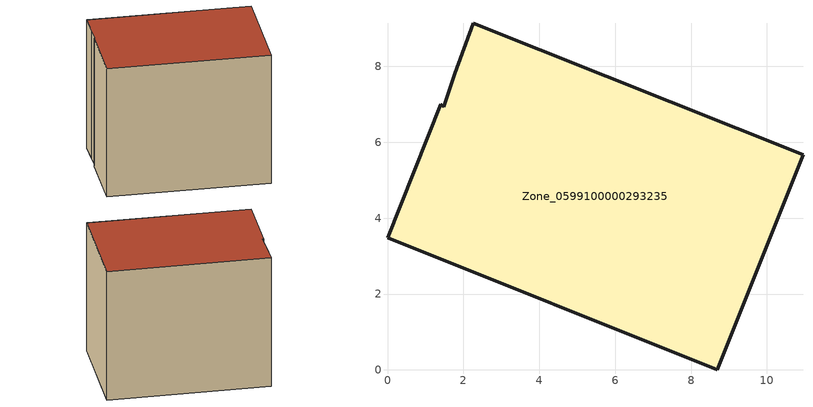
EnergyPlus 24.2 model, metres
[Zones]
Zone_0599100000293235
 floor ground (C_G): 0,3.48 1.4,7 1.48,6.94 1.78,7.81 2.26,9.14 10.95,5.67 8.69,0 z0.34
 wall outside (C_F): 1.4,7 0,3.48 8.69,0 10.95,5.67 2.26,9.14 1.78,7.81 1.48,6.94 1.4,7 z0.34:8.37
 roof outside (C_R): 2.26,9.14 1.78,7.81 1.48,6.94 1.4,7 0,3.48 8.69,0 10.95,5.67 z8.37
[BUILDING]
Pand.0599100000293235: North Axis=0; Terrain=City; Loads Convergence Tolerance Value=0.04; Temperature Convergence Tolerance Value=0.4; Solar Distribution=FullExterior; Maximum Number of Warmup Days=25; Minimum Number of Warmup Days=1
[Site:Location]
Rotterdam.The.Hague.AP_ZH_NLD Design_Conditions: Latitude=51.96; Longitude=4.45; Time Zone=1; Elevation=-4.5
[SITE:GROUNDTEMPERATURE:BUILDINGSURFACE]
18, 18, 18, 18, 18, 18, 18, 18, 18, 18, 18, 18
[MATERIAL] Thermal Absorptance=0.9; Solar Absorptance=0.7; Visible Absorptance=0.7
Name | Roughness | Thickness | Conductivity | Density | Specific Heat
G.TI.1965-1974 | MediumSmooth | 0.15 | 0.882353 | 540 | 1210
F.TI.1965-1974 | Rough | 0.3 | 0.697674 | 1920 | 840
R.TI.1965-1974 | MediumRough | 0.2 | 0.232558 | 1500 | 1000
[CONSTRUCTION]
C_G: G.TI.1965-1974
C_F: F.TI.1965-1974
C_R: R.TI.1965-1974
[ZONE]
Zone_0599100000293235: Type=1; Multiplier=1; Ceiling Height=Autocalculate; Volume=Autocalculate; Floor Area=autocalculate; Part of Total Floor Area=Yes
[ZONEINFILTRATION:DESIGNFLOWRATE]
Infil_Zone_0599100000293235: Zone or ZoneList or Space or SpaceList=Zone_0599100000293235; Schedule=AlwaysOn; Design Flow Rate Calculation Method=Flow/Area; Flow Rate per Floor Area=0.003; Constant Term Coefficient=1; Temperature Term Coefficient=0; Velocity Term Coefficient=0; Velocity Squared Term Coefficient=0
[HVACTEMPLATE:ZONE:IDEALLOADSAIRSYSTEM]
Zone_0599100000293235: Maximum Heating Supply Air Temperature=50; Minimum Cooling Supply Air Temperature=13; Maximum Heating Supply Air Humidity Ratio=0.0156; Minimum Cooling Supply Air Humidity Ratio=0.0077; Heating Limit=NoLimit; Cooling Limit=NoLimit; Dehumidification Control Type=ConstantSensibleHeatRatio; Cooling Sensible Heat Ratio=0.7; Dehumidification Setpoint=60; Humidification Control Type=None; Humidification Setpoint=30; Outdoor Air Method=None; Outdoor Air Flow Rate per Person=0.00944; Outdoor Air Flow Rate per Zone Floor Area=0; Outdoor Air Flow Rate per Zone=0; Demand Controlled Ventilation Type=None; Outdoor Air Economizer Type=NoEconomizer; Heat Recovery Type=None; Sensible Heat Recovery Effectiveness=0.7; Latent Heat Recovery Effectiveness=0.65
[ZONECONTROL:THERMOSTAT]
ThermostatControl_Zone_0599100000293235: Zone or ZoneList=Zone_0599100000293235; Control Type Schedule=DualSetpointControlType; Control 1=Thermostat_Zone_0599100000293235; Temperature Difference Between Cutout And Setpoint=0
[THERMOSTATSETPOINT:DUALSETPOINT]
Thermostat_Zone_0599100000293235: Heating Setpoint Temperature Schedule=HeatingSetpoint_Zone_0599100000293235; Cooling Setpoint Temperature Schedule=CoolingSetpoint_Zone_0599100000293235
[SCHEDULE:COMPACT]
HeatingSetpoint_Zone_0599100000293235: Through: 12/31, For: AllDays, Until: 24:00, 21
CoolingSetpoint_Zone_0599100000293235: Through: 12/31, For: AllDays, Until: 24:00, 24
DualSetpointControlType: Through: 12/31, For: AllDays, Until: 24:00, 4
AlwaysOn: Through: 12/31, For: AllDays, Until: 24:00, 1
